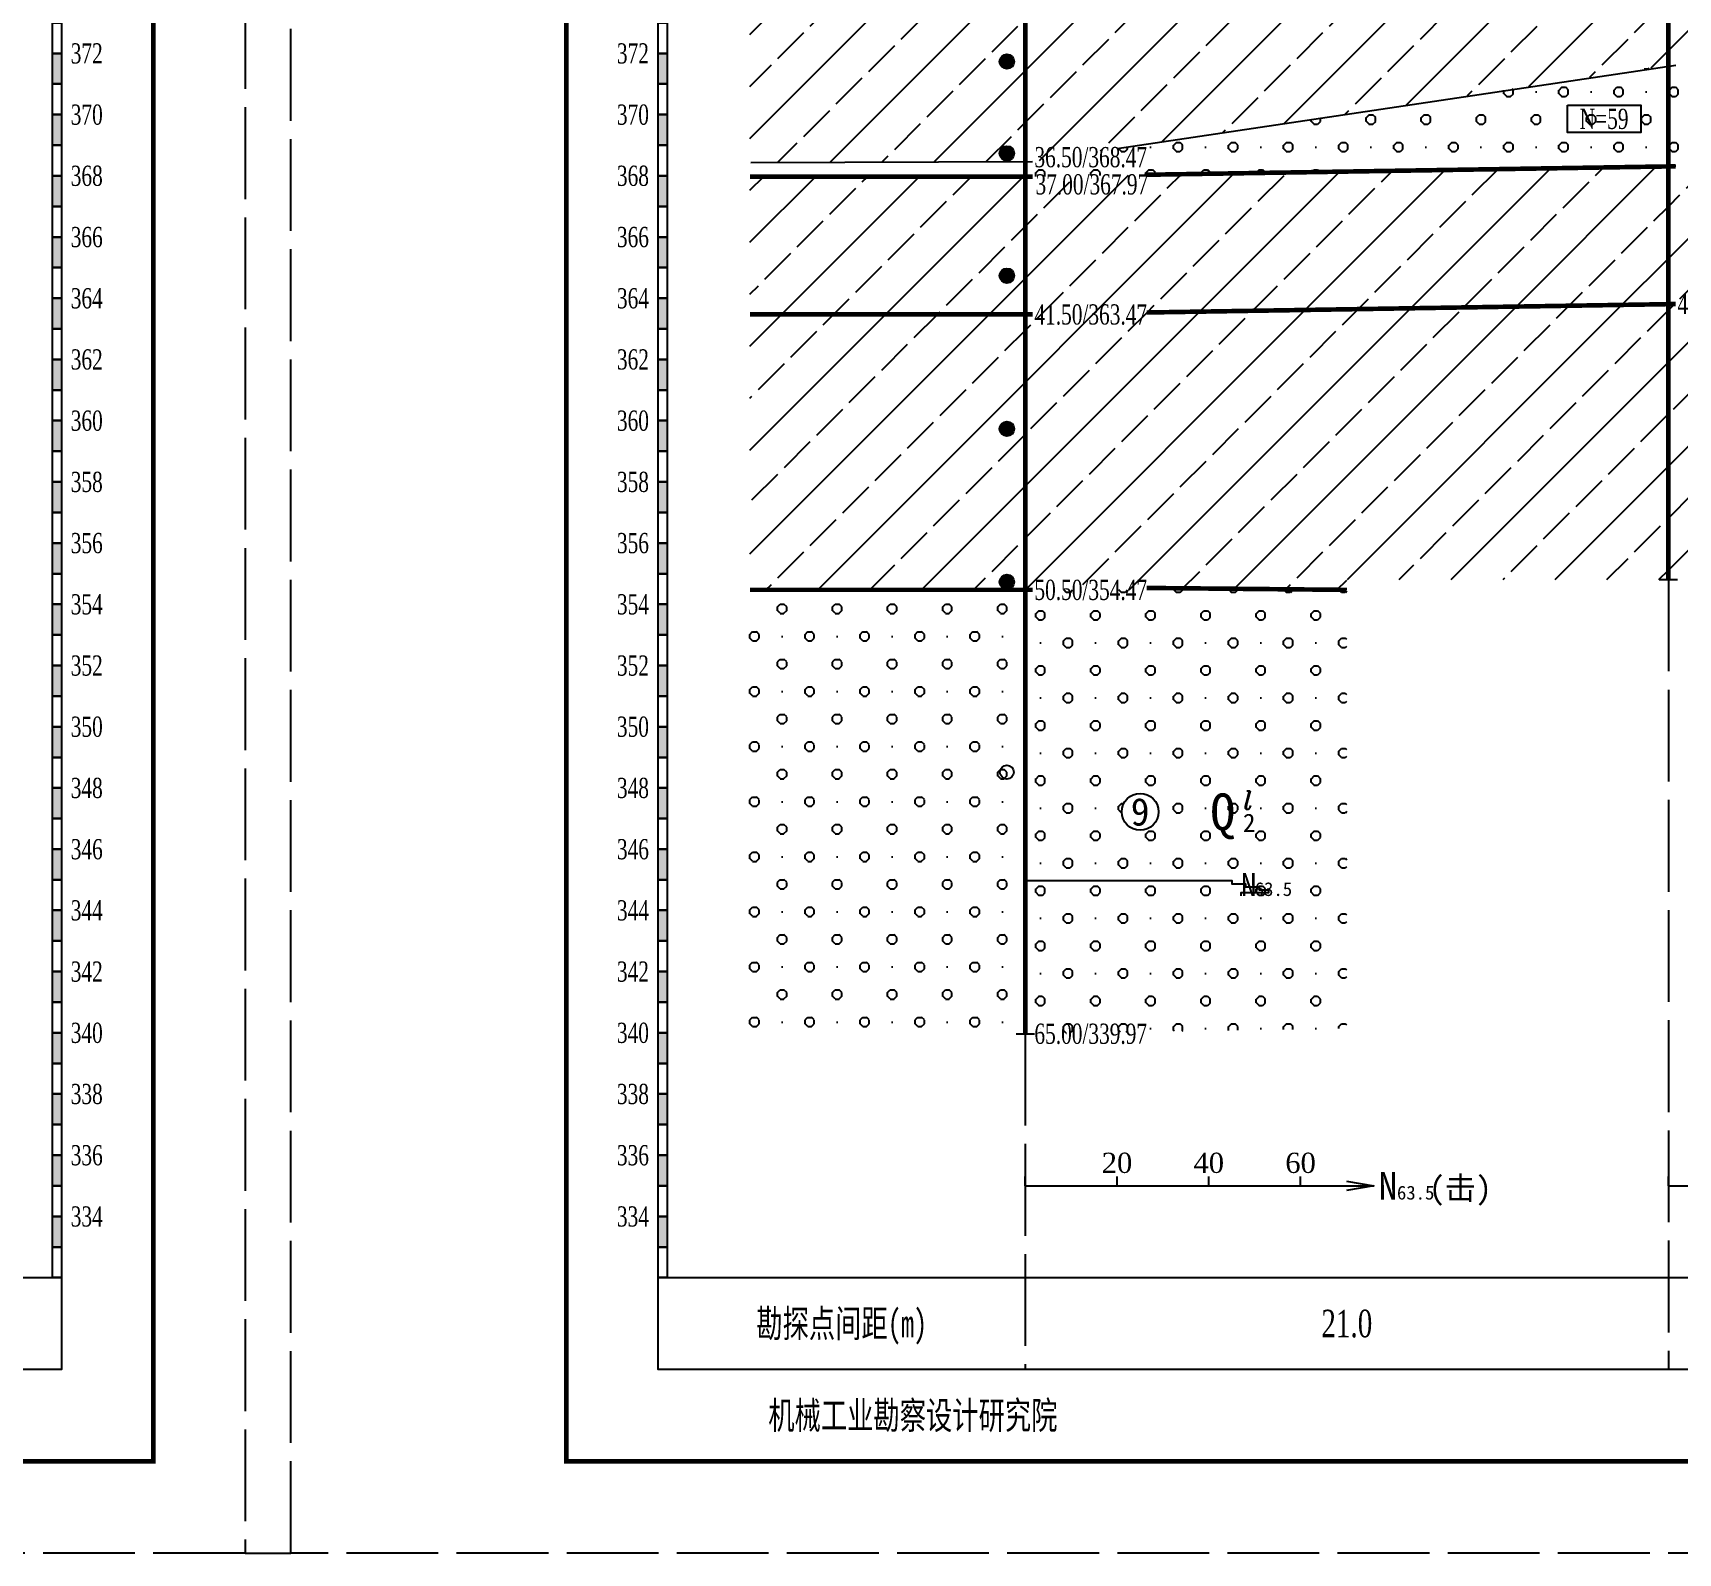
# Model space of a CAD drawing. Header units: millimetres. Extents: x -30 to 2967, y -786 to 1322.
# Drawn here: x 1927.7 to 2107, y -218.6 to -53.1 of the extents above; entities that cross this region are included whole.
import ezdxf
from ezdxf.enums import TextEntityAlignment as Align

# ---------------------------------------------------------------- set-up
doc = ezdxf.new("R2010")
doc.units = ezdxf.units.MM
doc.linetypes.add('XX', pattern=[12, 10, -2])
doc.layers.add('MASKTEXT', color=7, linetype='Continuous')
doc.styles.add('Dzcd', font='TIMES.TTF')
doc.styles.add('DzSl', font='italic__.ttf')
doc.styles.get("Standard").update_dxf_attribs({"font": 'SimSun.ttf'})
pattern_1 = [(0, (0.293, 0), (3, 3), [0.4142, -5.5858]), (0, (0.293, 1), (3, 3), [0.4142, -5.5858]), (90, (0, 0.293), (-3, 3), [0.4142, -5.5858]), (90, (1, 0.293), (-3, 3), [0.4142, -5.5858]), (45, (0.707, 0), (-3.000042, 3.000042), [0.4142, -3.8285]), (45, (0, 0.707), (-3.000042, 3.000042), [0.4142, -3.8285]), (135, (0.293, 0), (-3.000042, -3.000042), [0.4142, -3.8285]), (135, (1, 0.707), (-3.000042, -3.000042), [0.4142, -3.8285]), (0, (3.5, 0.5), (0, 6), [0, -6])]
pattern_2 = [(45, (0, 0), (-5.656854, 5.656854), []), (45, (5.657, 0), (-2.828427, 8.48528), [4, -1])]

# ---------------------------------------------------------------- blocks, each defined once
blk = doc.blocks.new('TL_YZY')
h = blk.add_hatch(color=256)
edge = h.paths.add_edge_path()
edge.add_arc((0, -0.79), 0.8, 0, 360)
blk.add_circle((0, -0.79), 0.8)
blk = doc.blocks.new('TL_BGN')
blk.add_lwpolyline([(-8, 0), (0, 0), (0, -3), (-8, -3)], close=True)
blk = doc.blocks.new('TL_RDY')
blk.add_circle((0, -1.51), 0.75)

msp = doc.modelspace()

# ---------------------------------------------------------------- hatches: boundary and pattern name
h = msp.add_hatch()
h.set_pattern_fill('粉质粘土', color=256, style=0)
h.set_pattern_definition(pattern_2)
h.paths.add_polyline_path([(2105.92, -20.93), (2212.42, -13.73), (2212.42, -28.4), (2159.17, -28.4), (2159.17, -67.61), (2105.92, -67.6)])
h.paths.add_polyline_path([(2156.69, -31.72), (2160.81, -31.72), (2160.81, -28.72), (2156.69, -28.72)], flags=24)
h.paths.add_polyline_path([(2106.35, -22.65), (2119.5, -22.65), (2119.5, -19.2), (2106.35, -19.2)], flags=24)
h.paths.add_polyline_path([(2106.02, -56.7), (2159.33, -56.71), (2159.17, -67.61), (2106.02, -67.6)], flags=16)
h = msp.add_hatch()
h.set_pattern_fill('粉质粘土', color=256, style=0)
h.set_pattern_definition(pattern_2)
h.paths.add_polyline_path([(2035.85, -20.73), (2105.92, -20.93), (2105.92, -67.6), (2035.85, -68.73)])
h.paths.add_polyline_path([(2035.95, -67.17), (2105.92, -56.6), (2105.92, -67.6), (2035.95, -68.73)])
h.paths.add_polyline_path([(2035.95, -31.5), (2078.57, -33.65), (2035.95, -35.4)], flags=16)
h.paths.add_polyline_path([(2095.75, -64.14), (2102.09, -64.14), (2102.09, -60.78), (2095.75, -60.78)], flags=24)
h.paths.add_polyline_path([(2036.28, -22.45), (2049.43, -22.45), (2049.43, -19), (2036.28, -19)], flags=9)
h.paths.add_polyline_path([(2036.28, -33.12), (2049.43, -33.12), (2049.43, -29.67), (2036.28, -29.67)], flags=24)
h.paths.add_polyline_path([(2036.28, -37.12), (2049.43, -37.12), (2049.43, -33.67), (2036.28, -33.67)], flags=24)
h.paths.add_polyline_path([(2036.28, -68.32), (2049.43, -68.32), (2049.43, -64.87), (2036.28, -64.87)], flags=24)
h.paths.add_polyline_path([(2036.39, -71.28), (2049.54, -71.28), (2049.54, -67.83), (2036.39, -67.83)], flags=9)
h = msp.add_hatch()
h.set_pattern_fill('粉质粘土', color=256, style=0)
h.set_pattern_definition(pattern_2)
h.paths.add_polyline_path([(2005.85, -20.73), (2035.85, -20.73), (2035.85, -68.73), (2005.85, -68.73)])
h.paths.add_polyline_path([(2005.95, -67.17), (2035.85, -67.07), (2035.85, -68.73), (2005.95, -68.73)], flags=16)
h.paths.add_polyline_path([(2005.95, -31.5), (2035.85, -31.4), (2035.85, -35.4), (2005.95, -35.4)], flags=16)
for points in [[(1929.85, -58.63), (1929.85, -55.3), (1930.85, -55.3), (1930.85, -58.63)], [(1995.85, -58.63), (1995.85, -55.3), (1996.85, -55.3), (1996.85, -58.63)], [(1929.85, -65.3), (1929.85, -61.97), (1930.85, -61.97), (1930.85, -65.3)], [(1995.85, -65.3), (1995.85, -61.97), (1996.85, -61.97), (1996.85, -65.3)], [(1929.85, -71.97), (1929.85, -68.63), (1930.85, -68.63), (1930.85, -71.97)], [(1995.85, -71.97), (1995.85, -68.63), (1996.85, -68.63), (1996.85, -71.97)], [(1929.85, -78.63), (1929.85, -75.3), (1930.85, -75.3), (1930.85, -78.63)], [(1995.85, -78.63), (1995.85, -75.3), (1996.85, -75.3), (1996.85, -78.63)], [(1929.85, -85.3), (1929.85, -81.97), (1930.85, -81.97), (1930.85, -85.3)], [(1995.85, -85.3), (1995.85, -81.97), (1996.85, -81.97), (1996.85, -85.3)], [(1929.85, -91.97), (1929.85, -88.63), (1930.85, -88.63), (1930.85, -91.97)], [(1995.85, -91.97), (1995.85, -88.63), (1996.85, -88.63), (1996.85, -91.97)], [(1929.85, -98.63), (1929.85, -95.3), (1930.85, -95.3), (1930.85, -98.63)], [(1995.85, -98.63), (1995.85, -95.3), (1996.85, -95.3), (1996.85, -98.63)], [(1929.85, -105.3), (1929.85, -101.97), (1930.85, -101.97), (1930.85, -105.3)], [(1995.85, -105.3), (1995.85, -101.97), (1996.85, -101.97), (1996.85, -105.3)], [(1929.85, -111.97), (1929.85, -108.63), (1930.85, -108.63), (1930.85, -111.97)], [(1995.85, -111.97), (1995.85, -108.63), (1996.85, -108.63), (1996.85, -111.97)], [(1929.85, -118.63), (1929.85, -115.3), (1930.85, -115.3), (1930.85, -118.63)], [(1995.85, -118.63), (1995.85, -115.3), (1996.85, -115.3), (1996.85, -118.63)], [(1929.85, -125.3), (1929.85, -121.97), (1930.85, -121.97), (1930.85, -125.3)], [(1995.85, -125.3), (1995.85, -121.97), (1996.85, -121.97), (1996.85, -125.3)], [(1929.85, -131.97), (1929.85, -128.63), (1930.85, -128.63), (1930.85, -131.97)], [(1995.85, -131.97), (1995.85, -128.63), (1996.85, -128.63), (1996.85, -131.97)], [(1929.85, -138.63), (1929.85, -135.3), (1930.85, -135.3), (1930.85, -138.63)], [(1995.85, -138.63), (1995.85, -135.3), (1996.85, -135.3), (1996.85, -138.63)], [(1929.85, -145.3), (1929.85, -141.97), (1930.85, -141.97), (1930.85, -145.3)], [(1995.85, -145.3), (1995.85, -141.97), (1996.85, -141.97), (1996.85, -145.3)], [(1929.85, -151.97), (1929.85, -148.63), (1930.85, -148.63), (1930.85, -151.97)], [(1995.85, -151.97), (1995.85, -148.63), (1996.85, -148.63), (1996.85, -151.97)], [(1929.85, -158.63), (1929.85, -155.3), (1930.85, -155.3), (1930.85, -158.63)], [(1995.85, -158.63), (1995.85, -155.3), (1996.85, -155.3), (1996.85, -158.63)], [(1929.85, -165.3), (1929.85, -161.97), (1930.85, -161.97), (1930.85, -165.3)], [(1995.85, -165.3), (1995.85, -161.97), (1996.85, -161.97), (1996.85, -165.3)], [(1929.85, -171.97), (1929.85, -168.63), (1930.85, -168.63), (1930.85, -171.97)], [(1995.85, -171.97), (1995.85, -168.63), (1996.85, -168.63), (1996.85, -171.97)], [(1929.85, -178.63), (1929.85, -175.3), (1930.85, -175.3), (1930.85, -178.63)], [(1995.85, -178.63), (1995.85, -175.3), (1996.85, -175.3), (1996.85, -178.63)], [(1929.85, -185.3), (1929.85, -181.97), (1930.85, -181.97), (1930.85, -185.3)], [(1995.85, -185.3), (1995.85, -181.97), (1996.85, -181.97), (1996.85, -185.3)]]:
    msp.add_hatch(color=256).paths.add_polyline_path(points)
h = msp.add_hatch()
h.set_pattern_fill('圆砾', color=256, style=0)
h.set_pattern_definition(pattern_1)
h.paths.add_polyline_path([(2035.95, -67.17), (2105.92, -56.6), (2105.92, -67.6), (2035.95, -68.73)])
h.paths.add_polyline_path([(2036.28, -68.32), (2049.43, -68.32), (2049.43, -64.87), (2036.28, -64.87)], flags=24)
h.paths.add_polyline_path([(2036.39, -71.28), (2049.54, -71.28), (2049.54, -67.83), (2036.39, -67.83)], flags=9)
h = msp.add_hatch()
h.set_pattern_fill('圆砾', color=256, style=0)
h.set_pattern_definition(pattern_1)
h.paths.add_polyline_path([(2106.02, -56.7), (2159.33, -56.71), (2159.17, -67.61), (2106.02, -67.6)])
h = msp.add_hatch()
h.set_pattern_fill('粉质粘土', color=256, style=0)
h.set_pattern_definition(pattern_2)
h.paths.add_polyline_path([(2105.92, -67.6), (2159.17, -67.61), (2159.17, -82.61), (2105.92, -82.6)])
edge = h.paths.add_edge_path(flags=16)
edge.add_arc((2127.55, -75.1), 2, 0, 360)
h.paths.add_polyline_path([(2134.03, -78.64), (2139.06, -78.64), (2139.06, -72.07), (2134.03, -72.07)], flags=24)
h.paths.add_polyline_path([(2138.27, -77.78), (2140.65, -77.78), (2140.65, -74.9), (2138.27, -74.9)], flags=24)
h.paths.add_polyline_path([(2138.25, -75.3), (2140.38, -75.3), (2140.38, -72.3), (2138.25, -72.3)], flags=24)
h.paths.add_polyline_path([(2106.35, -69.32), (2119.5, -69.32), (2119.5, -65.87), (2106.35, -65.87)], flags=9)
h.paths.add_polyline_path([(2106.35, -84.32), (2119.5, -84.32), (2119.5, -80.87), (2106.35, -80.87)], flags=9)
h = msp.add_hatch()
h.set_pattern_fill('粉质粘土', color=256, style=0)
h.set_pattern_definition(pattern_2)
h.paths.add_polyline_path([(2035.85, -68.73), (2105.92, -67.6), (2105.92, -82.6), (2035.85, -83.73)])
h.paths.add_polyline_path([(2036.39, -71.28), (2049.54, -71.28), (2049.54, -67.83), (2036.39, -67.83)], flags=24)
h.paths.add_polyline_path([(2036.28, -85.45), (2049.43, -85.45), (2049.43, -82), (2036.28, -82)], flags=9)
h = msp.add_hatch()
h.set_pattern_fill('粉质粘土', color=256, style=0)
h.set_pattern_definition(pattern_2)
h.paths.add_polyline_path([(2005.85, -68.73), (2035.85, -68.73), (2035.85, -83.73), (2005.85, -83.73)])
h = msp.add_hatch()
h.set_pattern_fill('粉质粘土', color=256, style=0)
h.set_pattern_definition(pattern_2)
h.paths.add_polyline_path([(2035.85, -83.73), (2105.92, -82.6), (2105.92, -112.6), (2070.89, -112.6), (2070.88, -113.73), (2070.45, -113.73), (2069.74, -113.73), (2035.85, -113.73)])
h.paths.add_polyline_path([(2036.28, -85.45), (2049.43, -85.45), (2049.43, -82), (2036.28, -82)], flags=9)
h.paths.add_polyline_path([(2036.28, -115.45), (2049.43, -115.45), (2049.43, -112), (2036.28, -112)], flags=9)
h = msp.add_hatch()
h.set_pattern_fill('粉质粘土', color=256, style=0)
h.set_pattern_definition(pattern_2)
h.paths.add_polyline_path([(2105.92, -82.6), (2159.17, -82.61), (2159.17, -112.6), (2105.92, -112.6)])
edge = h.paths.add_edge_path(flags=16)
edge.add_arc((2127.55, -97.6), 2, 0, 360)
h.paths.add_polyline_path([(2134.03, -101.14), (2139.06, -101.14), (2139.06, -94.57), (2134.03, -94.57)], flags=24)
h.paths.add_polyline_path([(2138.27, -100.28), (2140.65, -100.28), (2140.65, -97.4), (2138.27, -97.4)], flags=24)
h.paths.add_polyline_path([(2138.25, -97.8), (2140.38, -97.8), (2140.38, -94.8), (2138.25, -94.8)], flags=24)
h.paths.add_polyline_path([(2106.35, -84.32), (2119.5, -84.32), (2119.5, -80.87), (2106.35, -80.87)], flags=9)
h = msp.add_hatch()
h.set_pattern_fill('粉质粘土', color=256, style=0)
h.set_pattern_definition(pattern_2)
h.paths.add_polyline_path([(2005.85, -83.73), (2035.85, -83.73), (2035.85, -113.73), (2005.85, -113.73)])
h = msp.add_hatch()
h.set_pattern_fill('圆砾', color=256, style=0)
h.set_pattern_definition(pattern_1)
h.paths.add_polyline_path([(2035.85, -113.73), (2070.89, -113.73), (2070.89, -161.5), (2035.85, -162.07)])
edge = h.paths.add_edge_path(flags=16)
edge.add_arc((2048.37, -137.9), 2, 0, 360)
h.paths.add_polyline_path([(2054.85, -141.44), (2059.89, -141.44), (2059.89, -134.87), (2054.85, -134.87)], flags=24)
h.paths.add_polyline_path([(2059.09, -140.58), (2061.47, -140.58), (2061.47, -137.7), (2059.09, -137.7)], flags=24)
h.paths.add_polyline_path([(2059.07, -138.1), (2061.21, -138.1), (2061.21, -135.1), (2059.07, -135.1)], flags=24)
h.paths.add_polyline_path([(2036.28, -115.45), (2049.43, -115.45), (2049.43, -112), (2036.28, -112)], flags=9)
h.paths.add_polyline_path([(2036.28, -163.79), (2049.43, -163.79), (2049.43, -160.34), (2036.28, -160.34)], flags=9)
h = msp.add_hatch()
h.set_pattern_fill('圆砾', color=256, style=0)
h.set_pattern_definition([(0, (2036.147, -1295.3008), (3, 3), [0.4142, -5.5858]), (0, (2036.147, -1294.3008), (3, 3), [0.4142, -5.5858]), (90, (2035.854, -1295.008), (-3, 3), [0.4142, -5.5858]), (90, (2036.854, -1295.008), (-3, 3), [0.4142, -5.5858]), (45, (2036.5612, -1295.3008), (-3.000042, 3.000042), [0.4142, -3.8285]), (45, (2035.854, -1294.5937), (-3.000042, 3.000042), [0.4142, -3.8285]), (135, (2036.147, -1295.3008), (-3.000042, -3.000042), [0.4142, -3.8285]), (135, (2036.854, -1294.5937), (-3.000042, -3.000042), [0.4142, -3.8285]), (0, (2039.354, -1294.801), (0, 6), [0, -6])])
h.paths.add_polyline_path([(2005.85, -113.73), (2035.85, -113.73), (2035.85, -162.07), (2005.85, -162.07)])

# ---------------------------------------------------------------- linework, layer by layer
for p, q in [((2045.88, -65.67), (2106.72, -56.6)), ((2005.95, -67.17), (2036.65, -67.07)), ((2106.72, -67.6), (2048.83, -68.52)), ((2035.85, -68.73), (2006.75, -68.73)), ((2104.92, -112.6), (2106.92, -112.6)), ((2034.85, -162.07), (2036.85, -162.07)), ((2035.85, -178.63), (2035.85, -177.63)), ((2035.85, -178.63), (2073.85, -178.63)), ((2045.85, -178.63), (2045.85, -177.63)), ((2055.85, -178.63), (2055.85, -177.63)), ((2065.85, -178.63), (2065.85, -177.63)), ((2105.92, -178.63), (2105.92, -177.63)), ((2105.92, -178.63), (2144.42, -178.63)), ((1950.85, -218.63), (1955.85, -218.63))]:
    msp.add_line(p, q)
at = {"linetype": 'XX'}
for p, q in [((2105.92, -112.6), (2105.92, -198.63)), ((2035.85, -162.07), (2035.85, -198.63))]:
    msp.add_line(p, q, dxfattribs=at)
for points in [[(1386.49, -218.63), (1386.49, 94.83), (1950.85, 94.83), (1950.85, -218.63)], [(1955.85, -218.63), (1955.85, 94.97), (2475.89, 94.97), (2475.89, -218.63)]]:
    msp.add_lwpolyline(points, close=True, dxfattribs=at)
at = {"const_width": 0.5}
for points in [[(1416.49, -208.63), (1416.49, 84.83), (1940.85, 84.83), (1940.85, -208.63)], [(1985.85, -208.63), (1985.85, 84.97), (2465.89, 84.97), (2465.89, -208.63)]]:
    msp.add_lwpolyline(points, close=True, dxfattribs=at)
for points in [[(2035.85, 54.6, 0.5, 0.5, 0), (2035.85, -162.07, 0, 0, 0)], [(2105.92, 54.07, 0.5, 0.5, 0), (2105.92, -112.6, 0, 0, 0)]]:
    msp.add_lwpolyline(points, format="xyseb")
for points in [[(1929.85, -55.3), (1929.85, -51.97), (1930.85, -51.97), (1930.85, -55.3)], [(1995.85, -55.3), (1995.85, -51.97), (1996.85, -51.97), (1996.85, -55.3)], [(1929.85, -58.63), (1929.85, -55.3), (1930.85, -55.3), (1930.85, -58.63)], [(1995.85, -58.63), (1995.85, -55.3), (1996.85, -55.3), (1996.85, -58.63)], [(1929.85, -61.97), (1929.85, -58.63), (1930.85, -58.63), (1930.85, -61.97)], [(1995.85, -61.97), (1995.85, -58.63), (1996.85, -58.63), (1996.85, -61.97)], [(1929.85, -65.3), (1929.85, -61.97), (1930.85, -61.97), (1930.85, -65.3)], [(1995.85, -65.3), (1995.85, -61.97), (1996.85, -61.97), (1996.85, -65.3)], [(1929.85, -68.63), (1929.85, -65.3), (1930.85, -65.3), (1930.85, -68.63)], [(1995.85, -68.63), (1995.85, -65.3), (1996.85, -65.3), (1996.85, -68.63)], [(1929.85, -71.97), (1929.85, -68.63), (1930.85, -68.63), (1930.85, -71.97)], [(1995.85, -71.97), (1995.85, -68.63), (1996.85, -68.63), (1996.85, -71.97)], [(1929.85, -75.3), (1929.85, -71.97), (1930.85, -71.97), (1930.85, -75.3)], [(1995.85, -75.3), (1995.85, -71.97), (1996.85, -71.97), (1996.85, -75.3)], [(1929.85, -78.63), (1929.85, -75.3), (1930.85, -75.3), (1930.85, -78.63)], [(1995.85, -78.63), (1995.85, -75.3), (1996.85, -75.3), (1996.85, -78.63)], [(1929.85, -81.97), (1929.85, -78.63), (1930.85, -78.63), (1930.85, -81.97)], [(1995.85, -81.97), (1995.85, -78.63), (1996.85, -78.63), (1996.85, -81.97)], [(1929.85, -85.3), (1929.85, -81.97), (1930.85, -81.97), (1930.85, -85.3)], [(1995.85, -85.3), (1995.85, -81.97), (1996.85, -81.97), (1996.85, -85.3)], [(1929.85, -88.63), (1929.85, -85.3), (1930.85, -85.3), (1930.85, -88.63)], [(1995.85, -88.63), (1995.85, -85.3), (1996.85, -85.3), (1996.85, -88.63)], [(1929.85, -91.97), (1929.85, -88.63), (1930.85, -88.63), (1930.85, -91.97)], [(1995.85, -91.97), (1995.85, -88.63), (1996.85, -88.63), (1996.85, -91.97)], [(1929.85, -95.3), (1929.85, -91.97), (1930.85, -91.97), (1930.85, -95.3)], [(1995.85, -95.3), (1995.85, -91.97), (1996.85, -91.97), (1996.85, -95.3)], [(1929.85, -98.63), (1929.85, -95.3), (1930.85, -95.3), (1930.85, -98.63)], [(1995.85, -98.63), (1995.85, -95.3), (1996.85, -95.3), (1996.85, -98.63)], [(1929.85, -101.97), (1929.85, -98.63), (1930.85, -98.63), (1930.85, -101.97)], [(1995.85, -101.97), (1995.85, -98.63), (1996.85, -98.63), (1996.85, -101.97)], [(1929.85, -105.3), (1929.85, -101.97), (1930.85, -101.97), (1930.85, -105.3)], [(1995.85, -105.3), (1995.85, -101.97), (1996.85, -101.97), (1996.85, -105.3)], [(1929.85, -108.63), (1929.85, -105.3), (1930.85, -105.3), (1930.85, -108.63)], [(1995.85, -108.63), (1995.85, -105.3), (1996.85, -105.3), (1996.85, -108.63)], [(1929.85, -111.97), (1929.85, -108.63), (1930.85, -108.63), (1930.85, -111.97)], [(1995.85, -111.97), (1995.85, -108.63), (1996.85, -108.63), (1996.85, -111.97)], [(1929.85, -115.3), (1929.85, -111.97), (1930.85, -111.97), (1930.85, -115.3)], [(1995.85, -115.3), (1995.85, -111.97), (1996.85, -111.97), (1996.85, -115.3)], [(1929.85, -118.63), (1929.85, -115.3), (1930.85, -115.3), (1930.85, -118.63)], [(1995.85, -118.63), (1995.85, -115.3), (1996.85, -115.3), (1996.85, -118.63)], [(1929.85, -121.97), (1929.85, -118.63), (1930.85, -118.63), (1930.85, -121.97)], [(1995.85, -121.97), (1995.85, -118.63), (1996.85, -118.63), (1996.85, -121.97)], [(1929.85, -125.3), (1929.85, -121.97), (1930.85, -121.97), (1930.85, -125.3)], [(1995.85, -125.3), (1995.85, -121.97), (1996.85, -121.97), (1996.85, -125.3)], [(1929.85, -128.63), (1929.85, -125.3), (1930.85, -125.3), (1930.85, -128.63)], [(1995.85, -128.63), (1995.85, -125.3), (1996.85, -125.3), (1996.85, -128.63)], [(1929.85, -131.97), (1929.85, -128.63), (1930.85, -128.63), (1930.85, -131.97)], [(1995.85, -131.97), (1995.85, -128.63), (1996.85, -128.63), (1996.85, -131.97)], [(1929.85, -135.3), (1929.85, -131.97), (1930.85, -131.97), (1930.85, -135.3)], [(1995.85, -135.3), (1995.85, -131.97), (1996.85, -131.97), (1996.85, -135.3)], [(1929.85, -138.63), (1929.85, -135.3), (1930.85, -135.3), (1930.85, -138.63)], [(1995.85, -138.63), (1995.85, -135.3), (1996.85, -135.3), (1996.85, -138.63)], [(1929.85, -141.97), (1929.85, -138.63), (1930.85, -138.63), (1930.85, -141.97)], [(1995.85, -141.97), (1995.85, -138.63), (1996.85, -138.63), (1996.85, -141.97)], [(1929.85, -145.3), (1929.85, -141.97), (1930.85, -141.97), (1930.85, -145.3)], [(1995.85, -145.3), (1995.85, -141.97), (1996.85, -141.97), (1996.85, -145.3)], [(1929.85, -148.63), (1929.85, -145.3), (1930.85, -145.3), (1930.85, -148.63)], [(1995.85, -148.63), (1995.85, -145.3), (1996.85, -145.3), (1996.85, -148.63)], [(1929.85, -151.97), (1929.85, -148.63), (1930.85, -148.63), (1930.85, -151.97)], [(1995.85, -151.97), (1995.85, -148.63), (1996.85, -148.63), (1996.85, -151.97)], [(1929.85, -155.3), (1929.85, -151.97), (1930.85, -151.97), (1930.85, -155.3)], [(1995.85, -155.3), (1995.85, -151.97), (1996.85, -151.97), (1996.85, -155.3)], [(1929.85, -158.63), (1929.85, -155.3), (1930.85, -155.3), (1930.85, -158.63)], [(1995.85, -158.63), (1995.85, -155.3), (1996.85, -155.3), (1996.85, -158.63)], [(1929.85, -161.97), (1929.85, -158.63), (1930.85, -158.63), (1930.85, -161.97)], [(1995.85, -161.97), (1995.85, -158.63), (1996.85, -158.63), (1996.85, -161.97)], [(1929.85, -165.3), (1929.85, -161.97), (1930.85, -161.97), (1930.85, -165.3)], [(1995.85, -165.3), (1995.85, -161.97), (1996.85, -161.97), (1996.85, -165.3)], [(1929.85, -168.63), (1929.85, -165.3), (1930.85, -165.3), (1930.85, -168.63)], [(1995.85, -168.63), (1995.85, -165.3), (1996.85, -165.3), (1996.85, -168.63)], [(1929.85, -171.97), (1929.85, -168.63), (1930.85, -168.63), (1930.85, -171.97)], [(1995.85, -171.97), (1995.85, -168.63), (1996.85, -168.63), (1996.85, -171.97)], [(1929.85, -175.3), (1929.85, -171.97), (1930.85, -171.97), (1930.85, -175.3)], [(1995.85, -175.3), (1995.85, -171.97), (1996.85, -171.97), (1996.85, -175.3)], [(1929.85, -178.63), (1929.85, -175.3), (1930.85, -175.3), (1930.85, -178.63)], [(1995.85, -178.63), (1995.85, -175.3), (1996.85, -175.3), (1996.85, -178.63)], [(1929.85, -181.97), (1929.85, -178.63), (1930.85, -178.63), (1930.85, -181.97)], [(1995.85, -181.97), (1995.85, -178.63), (1996.85, -178.63), (1996.85, -181.97)], [(1929.85, -185.3), (1929.85, -181.97), (1930.85, -181.97), (1930.85, -185.3)], [(1995.85, -185.3), (1995.85, -181.97), (1996.85, -181.97), (1996.85, -185.3)], [(1929.85, -188.63), (1929.85, -185.3), (1930.85, -185.3), (1930.85, -188.63)], [(1995.85, -188.63), (1995.85, -185.3), (1996.85, -185.3), (1996.85, -188.63)], [(1426.49, -188.63), (1930.85, -188.63), (1930.85, -198.63), (1426.49, -198.63)], [(1995.85, -188.63), (2455.89, -188.63), (2455.89, -198.63), (1995.85, -198.63)]]:
    msp.add_lwpolyline(points, close=True)
for points in [[(2049.08, -68.52), (2106.72, -67.6)], [(2036.65, -68.73), (2005.85, -68.73)], [(2049.08, -83.52), (2106.72, -82.6)], [(2036.65, -83.73), (2005.85, -83.73)], [(2036.65, -113.73), (2005.85, -113.73)], [(2049.08, -113.52), (2070.89, -113.73)]]:
    msp.add_lwpolyline(points, dxfattribs=at)
at = {"color": 1}
msp.add_lwpolyline([(2035.85, -145.4), (2058.35, -145.4), (2058.35, -145.73), (2059.85, -145.73), (2059.85, -146.07), (2061.35, -146.07), (2061.35, -146.4), (2062.35, -146.4), (2062.35, -146.73), (2059.35, -146.73), (2059.35, -147.07)], dxfattribs=at)
msp.add_lwpolyline([(2070.85, -178.13), (2073.85, -178.63), (2070.85, -179.13)])
msp.add_circle((2048.37, -137.9), 2)

# ---------------------------------------------------------------- block references
for name, p in [('TL_YZY', (2033.85, -55.4)), ('TL_BGN', (2102.92, -60.93)), ('TL_YZY', (2033.85, -65.4)), ('TL_YZY', (2033.85, -78.73)), ('TL_YZY', (2033.85, -95.4)), ('TL_YZY', (2033.85, -112.07)), ('TL_RDY', (2033.85, -132.07))]:
    msp.add_blockref(name, p)

# ---------------------------------------------------------------- texts
at = {"style": 'Dzcd', "width": 0.7}
for s, p in [('372', (1931.85, -55.3)), ('370', (1931.85, -61.97)), ('368', (1931.85, -68.63)), ('366', (1931.85, -75.3)), ('364', (1931.85, -81.97)), ('362', (1931.85, -88.63)), ('360', (1931.85, -95.3)), ('358', (1931.85, -101.97)), ('356', (1931.85, -108.63)), ('354', (1931.85, -115.3)), ('352', (1931.85, -121.97)), ('350', (1931.85, -128.63)), ('348', (1931.85, -135.3)), ('346', (1931.85, -141.97)), ('344', (1931.85, -148.63)), ('342', (1931.85, -155.3)), ('340', (1931.85, -161.97)), ('65.00/339.97', (2036.85, -162.07)), ('338', (1931.85, -168.63)), ('336', (1931.85, -175.3)), ('334', (1931.85, -181.97))]:
    msp.add_text(s, height=2.2, dxfattribs=at).set_placement(p, align=Align.MIDDLE_LEFT)
for s, p in [('372', (1994.85, -55.3)), ('370', (1994.85, -61.97)), ('368', (1994.85, -68.63)), ('366', (1994.85, -75.3)), ('364', (1994.85, -81.97)), ('362', (1994.85, -88.63)), ('360', (1994.85, -95.3)), ('358', (1994.85, -101.97)), ('356', (1994.85, -108.63)), ('354', (1994.85, -115.3)), ('352', (1994.85, -121.97)), ('350', (1994.85, -128.63)), ('348', (1994.85, -135.3)), ('346', (1994.85, -141.97)), ('344', (1994.85, -148.63)), ('342', (1994.85, -155.3)), ('340', (1994.85, -161.97)), ('338', (1994.85, -168.63)), ('336', (1994.85, -175.3)), ('334', (1994.85, -181.97))]:
    msp.add_text(s, height=2.2, dxfattribs=at).set_placement(p, align=Align.MIDDLE_RIGHT)
msp.add_text('9', height=3).set_placement((2048.37, -137.9), align=Align.MIDDLE_CENTER)
at = {"color": 1}
for s, height, p in [('N', 2.5, (2059.35, -147.07)), ('63.5', 1.5, (2060.85, -147.07))]:
    msp.add_text(s, height=height, dxfattribs=at).set_placement(p)
at = {"style": 'Dzcd'}
for s, p in [('20', (2045.85, -176.13)), ('40', (2055.85, -176.13)), ('60', (2065.85, -176.13))]:
    msp.add_text(s, height=2.2, dxfattribs=at).set_placement(p, align=Align.MIDDLE_CENTER)
for s, height, p in [('N', 3, (2074.35, -180.13)), ('(击)', 2.5, (2079.85, -180.13)), ('63.5', 1.5, (2076.35, -180.13))]:
    msp.add_text(s, height=height).set_placement(p)
at = {"width": 0.7}
msp.add_text('勘探点间距(m)', height=3, dxfattribs=at).set_placement((2015.85, -193.63), align=Align.MIDDLE_CENTER)
at = {"style": 'Dzcd', "width": 0.7}
msp.add_text('21.0', height=3, dxfattribs=at).set_placement((2070.89, -193.63), align=Align.MIDDLE_CENTER)
at = {"width": 0.7}
msp.add_text('机械工业勘察设计研究院', height=3, dxfattribs=at).set_placement((2007.85, -203.63), align=Align.MIDDLE_LEFT)
at = {"layer": 'MASKTEXT', "style": 'Dzcd', "width": 0.7}
msp.add_text('N=59', height=2.2, dxfattribs=at).set_placement((2098.92, -62.43), align=Align.MIDDLE_CENTER)
for s, p in [('36.50/368.47', (2036.85, -66.6)), ('37.00/367.97', (2036.97, -69.56)), ('41.00/363.81', (2106.92, -82.6)), ('41.50/363.47', (2036.85, -83.73)), ('50.50/354.47', (2036.85, -113.73))]:
    msp.add_text(s, height=2.2, dxfattribs=at).set_placement(p, align=Align.MIDDLE_LEFT)
at = {"layer": 'MASKTEXT'}
msp.add_text('Q', height=4, dxfattribs=at).set_placement((2057.37, -137.9), align=Align.MIDDLE_CENTER)
at = {"layer": 'MASKTEXT', "style": 'DzSl'}
msp.add_text('l', height=2, dxfattribs=at).set_placement((2059.57, -137.6))
at = {"layer": 'MASKTEXT'}
msp.add_text('2', height=2, dxfattribs=at).set_placement((2059.57, -140.1))

doc.saveas('drawing.dxf')
